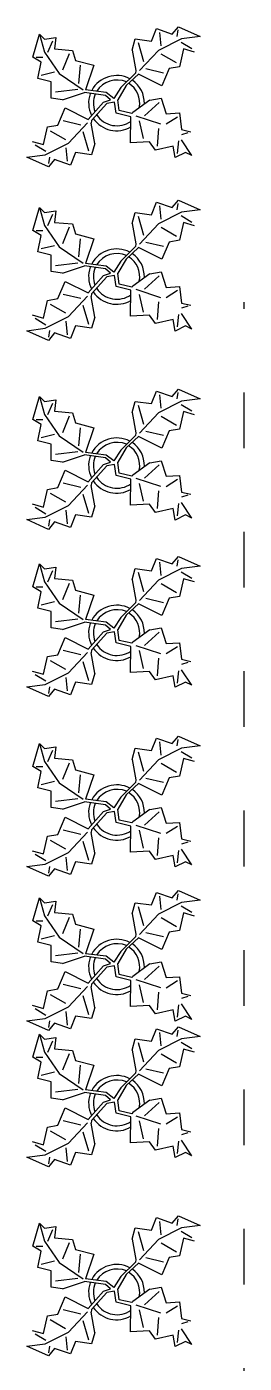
# Model space of a CAD drawing. Header units: inches. Extents: x 8624 to 20537, y 780 to 7738.
# Drawn here: x 8732.6 to 8779.5, y 7450.1 to 7737.8 of the extents above; entities that cross this region are included whole.
import ezdxf

# ---------------------------------------------------------------- set-up
doc = ezdxf.new("R2010")
doc.units = ezdxf.units.IN
doc.header["$MEASUREMENT"] = 0
doc.linetypes.add('ACAD_ISO03W100', pattern=[30, 12, -18])

msp = doc.modelspace()

# ---------------------------------------------------------------- linework, layer by layer
at = {"color": 114, "linetype": 'Continuous'}
for p, q in [((8733.99, 7731.25), (8735.41, 7736.2)), ((8735.41, 7736.2), (8736.47, 7732.31)), ((8735.41, 7736.2), (8736.47, 7735.14)), ((8736.47, 7735.14), (8738.94, 7735.49)), ((8738.94, 7735.49), (8738.59, 7733.02)), ((8759.53, 7734.67), (8760.62, 7737.37)), ((8760.62, 7737.37), (8764.02, 7736.18)), ((8761.22, 7736.57), (8761.53, 7733.67)), ((8764.02, 7736.18), (8765.32, 7737.78)), ((8765.22, 7737.08), (8765.02, 7735.68)), ((8765.32, 7737.78), (8770.02, 7735.69)), ((8770.02, 7735.69), (8766.03, 7735.18)), ((8737.17, 7732.31), (8738.23, 7734.78)), ((8738.59, 7733.02), (8742.48, 7732.66)), ((8742.48, 7732.66), (8743.18, 7730.54)), ((8755.33, 7732.76), (8756.03, 7735.16)), ((8755.33, 7732.76), (8756.14, 7728.36)), ((8756.03, 7735.16), (8759.53, 7734.67)), ((8756.63, 7734.36), (8757.84, 7730.27)), ((8761.03, 7732.67), (8756.92, 7728.33)), ((8766.03, 7735.18), (8761.03, 7732.67)), ((8766.43, 7732.99), (8765.54, 7729.18)), ((8765.93, 7734.48), (8768.23, 7733.09)), ((8768.83, 7732.29), (8766.43, 7732.99)), ((8735.76, 7730.19), (8733.99, 7731.25)), ((8734.7, 7731.25), (8736.11, 7731.25)), ((8735.05, 7726.65), (8735.76, 7730.19)), ((8736.47, 7732.31), (8739.65, 7727.71)), ((8741.77, 7731.96), (8740.36, 7728.42)), ((8743.18, 7730.54), (8747.07, 7729.48)), ((8764.94, 7729.98), (8761.63, 7731.87)), ((8735.76, 7727.36), (8738.59, 7728.07)), ((8739.65, 7727.71), (8744.8, 7724.19)), ((8743.89, 7725.59), (8744.24, 7729.48)), ((8747.07, 7729.48), (8745.31, 7724.18)), ((8756.07, 7727.79), (8752.95, 7724.68)), ((8754.04, 7725.13), (8756.74, 7727.56)), ((8756.14, 7728.36), (8756.07, 7727.79)), ((8761.75, 7725.07), (8756.74, 7727.56)), ((8758.34, 7728.77), (8762.14, 7727.88)), ((8763.34, 7728.78), (8761.75, 7725.07)), ((8765.54, 7729.18), (8763.34, 7728.78)), ((8737.88, 7725.95), (8735.05, 7726.65)), ((8737.88, 7722.41), (8737.88, 7725.95)), ((8743.66, 7724.26), (8738.82, 7723.69)), ((8749.77, 7723.61), (8745.31, 7724.18)), ((8752.95, 7724.68), (8751.43, 7722.33)), ((8754.04, 7725.13), (8752.24, 7722.07)), ((8740.36, 7722.06), (8737.88, 7722.41)), ((8740.36, 7722.06), (8745.12, 7723.63)), ((8749.6, 7722.98), (8745.12, 7723.63)), ((8745.91, 7717.83), (8749.19, 7721.55)), ((8749.9, 7721.29), (8746.58, 7717.6)), ((8749.19, 7721.55), (8750.72, 7722.07)), ((8750.72, 7722.07), (8749.6, 7722.98)), ((8751.43, 7722.33), (8749.77, 7723.61)), ((8751.53, 7721.55), (8749.9, 7721.29)), ((8751.94, 7719.2), (8751.53, 7721.55)), ((8752.55, 7719.72), (8752.24, 7722.07)), ((8759.14, 7721.96), (8755.54, 7719.3)), ((8761.15, 7721.5), (8758, 7718.61)), ((8759.14, 7721.96), (8761.6, 7722.39)), ((8761.6, 7722.39), (8762.69, 7719.02)), ((8739.32, 7716.62), (8740.91, 7720.32)), ((8740.91, 7720.32), (8745.91, 7717.83)), ((8755.09, 7718.41), (8751.94, 7719.2)), ((8752.55, 7719.72), (8752.55, 7719.72)), ((8755.32, 7719.08), (8752.55, 7719.72)), ((8755.04, 7712.82), (8755.09, 7718.41)), ((8755.54, 7719.3), (8755.32, 7719.08)), ((8761.56, 7716.8), (8756.21, 7718.53)), ((8765.15, 7718.34), (8762.68, 7716.79)), ((8762.69, 7719.02), (8765.6, 7719.23)), ((8765.6, 7719.23), (8766.02, 7715.65)), ((8736.23, 7712.41), (8737.12, 7716.21)), ((8737.12, 7716.21), (8739.32, 7716.62)), ((8737.72, 7715.41), (8741.02, 7713.52)), ((8744.32, 7716.63), (8740.51, 7717.52)), ((8741.62, 7712.72), (8745.73, 7717.11)), ((8746.58, 7717.6), (8746.51, 7717.03)), ((8747.32, 7712.63), (8746.51, 7717.03)), ((8756.87, 7717.5), (8757.73, 7713.7)), ((8760.85, 7712.11), (8761.11, 7715.91)), ((8766.02, 7715.65), (8768.03, 7715.18)), ((8733.82, 7713.1), (8736.23, 7712.41)), ((8736.63, 7710.21), (8741.62, 7712.72)), ((8746.03, 7711.03), (8744.82, 7715.13)), ((8747.32, 7712.63), (8746.63, 7710.23)), ((8759.07, 7713.01), (8755.04, 7712.82)), ((8760.4, 7711.22), (8759.07, 7713.01)), ((8765.33, 7713.19), (8765.09, 7710.51)), ((8767.36, 7714.96), (8766.01, 7714.53)), ((8768.22, 7710.04), (8766.01, 7713.41)), ((8732.63, 7709.7), (8736.63, 7710.21)), ((8737.34, 7707.61), (8732.63, 7709.7)), ((8736.73, 7710.91), (8734.43, 7712.31)), ((8737.43, 7708.31), (8737.63, 7709.71)), ((8741.43, 7708.82), (8741.13, 7711.72)), ((8743.13, 7710.72), (8742.04, 7708.02)), ((8746.63, 7710.23), (8743.13, 7710.72)), ((8764.21, 7712.08), (8760.4, 7711.22)), ((8764.64, 7709.62), (8764.21, 7712.08)), ((8766.88, 7710.72), (8764.64, 7709.62)), ((8768.22, 7710.04), (8766.88, 7710.72)), ((8738.63, 7709.21), (8737.34, 7707.61)), ((8742.04, 7708.02), (8738.63, 7709.21)), ((8733.99, 7693.91), (8735.41, 7698.86)), ((8735.41, 7698.86), (8736.47, 7694.97)), ((8735.41, 7698.86), (8736.47, 7697.8)), ((8736.47, 7697.8), (8738.94, 7698.15)), ((8738.94, 7698.15), (8738.59, 7695.68)), ((8759.53, 7697.33), (8760.62, 7700.04)), ((8760.62, 7700.04), (8764.02, 7698.84)), ((8761.22, 7699.24), (8761.53, 7696.34)), ((8764.02, 7698.84), (8765.32, 7700.45)), ((8765.22, 7699.75), (8765.02, 7698.35)), ((8765.32, 7700.45), (8770.02, 7698.36)), ((8770.02, 7698.36), (8766.03, 7697.85)), ((8737.17, 7694.97), (8738.23, 7697.45)), ((8738.59, 7695.68), (8742.48, 7695.33)), ((8742.48, 7695.33), (8743.18, 7693.2)), ((8755.33, 7695.42), (8756.03, 7697.82)), ((8755.33, 7695.42), (8756.14, 7691.02)), ((8756.03, 7697.82), (8759.53, 7697.33)), ((8756.63, 7697.03), (8757.84, 7692.93)), ((8761.03, 7695.34), (8756.92, 7690.99)), ((8766.03, 7697.85), (8761.03, 7695.34)), ((8766.43, 7695.65), (8765.54, 7691.85)), ((8765.93, 7697.15), (8768.23, 7695.75)), ((8768.83, 7694.95), (8766.43, 7695.65)), ((8735.76, 7692.85), (8733.99, 7693.91)), ((8734.7, 7693.91), (8736.11, 7693.91)), ((8735.05, 7689.32), (8735.76, 7692.85)), ((8736.47, 7694.97), (8739.65, 7690.38)), ((8741.77, 7694.62), (8740.36, 7691.08)), ((8743.18, 7693.2), (8747.07, 7692.14)), ((8764.94, 7692.64), (8761.63, 7694.54)), ((8735.76, 7690.02), (8738.59, 7690.73)), ((8739.65, 7690.38), (8744.8, 7686.86)), ((8743.89, 7688.26), (8744.24, 7692.14)), ((8747.07, 7692.14), (8745.31, 7686.84)), ((8756.07, 7690.46), (8752.95, 7687.34)), ((8754.04, 7687.79), (8756.74, 7690.23)), ((8756.14, 7691.02), (8756.07, 7690.46)), ((8761.75, 7687.74), (8756.74, 7690.23)), ((8758.34, 7691.43), (8762.14, 7690.54)), ((8763.34, 7691.44), (8761.75, 7687.74)), ((8765.54, 7691.85), (8763.34, 7691.44)), ((8737.88, 7688.61), (8735.05, 7689.32)), ((8737.88, 7685.07), (8737.88, 7688.61)), ((8743.66, 7686.92), (8738.82, 7686.35)), ((8749.77, 7686.27), (8745.31, 7686.84)), ((8752.95, 7687.34), (8751.43, 7684.99)), ((8754.04, 7687.79), (8752.24, 7684.73)), ((8740.36, 7684.72), (8737.88, 7685.07)), ((8740.36, 7684.72), (8745.12, 7686.3)), ((8749.6, 7685.64), (8745.12, 7686.3)), ((8745.91, 7680.49), (8749.19, 7684.21)), ((8749.9, 7683.95), (8746.58, 7680.26)), ((8749.19, 7684.21), (8750.72, 7684.73)), ((8750.72, 7684.73), (8749.6, 7685.64)), ((8751.43, 7684.99), (8749.77, 7686.27)), ((8751.53, 7684.21), (8749.9, 7683.95)), ((8751.94, 7681.86), (8751.53, 7684.21)), ((8752.55, 7682.38), (8752.24, 7684.73)), ((8759.14, 7684.62), (8755.54, 7681.97)), ((8761.15, 7684.16), (8758, 7681.28)), ((8759.14, 7684.62), (8761.6, 7685.05)), ((8761.6, 7685.05), (8762.69, 7681.69)), ((8739.32, 7679.28), (8740.91, 7682.98)), ((8740.91, 7682.98), (8745.91, 7680.49)), ((8755.09, 7681.07), (8751.94, 7681.86)), ((8752.55, 7682.38), (8752.55, 7682.38)), ((8755.32, 7681.74), (8752.55, 7682.38)), ((8755.04, 7675.48), (8755.09, 7681.07)), ((8755.54, 7681.97), (8755.32, 7681.74)), ((8761.56, 7679.46), (8756.21, 7681.19)), ((8765.15, 7681), (8762.68, 7679.45)), ((8762.69, 7681.69), (8765.6, 7681.89)), ((8765.6, 7681.89), (8766.02, 7678.31)), ((8736.23, 7675.07), (8737.12, 7678.87)), ((8737.12, 7678.87), (8739.32, 7679.28)), ((8737.72, 7678.08), (8741.02, 7676.18)), ((8744.32, 7679.29), (8740.51, 7680.18)), ((8741.62, 7675.38), (8745.73, 7679.78)), ((8746.58, 7680.26), (8746.51, 7679.7)), ((8747.32, 7675.3), (8746.51, 7679.7)), ((8756.87, 7680.17), (8757.73, 7676.36)), ((8760.85, 7674.77), (8761.11, 7678.57)), ((8766.02, 7678.31), (8768.03, 7677.85)), ((8733.82, 7675.77), (8736.23, 7675.07)), ((8736.63, 7672.87), (8741.62, 7675.38)), ((8746.03, 7673.69), (8744.82, 7677.79)), ((8747.32, 7675.3), (8746.63, 7672.9)), ((8759.07, 7675.68), (8755.04, 7675.48)), ((8760.4, 7673.88), (8759.07, 7675.68)), ((8765.33, 7675.85), (8765.09, 7673.17)), ((8767.36, 7677.63), (8766.01, 7677.19)), ((8768.22, 7672.7), (8766.01, 7676.07)), ((8732.63, 7672.36), (8736.63, 7672.87)), ((8737.34, 7670.27), (8732.63, 7672.36)), ((8736.73, 7673.57), (8734.43, 7674.97)), ((8737.43, 7670.97), (8737.63, 7672.38)), ((8741.43, 7671.48), (8741.13, 7674.38)), ((8743.13, 7673.39), (8742.04, 7670.69)), ((8746.63, 7672.9), (8743.13, 7673.39)), ((8764.21, 7674.74), (8760.4, 7673.88)), ((8764.64, 7672.28), (8764.21, 7674.74)), ((8766.88, 7673.38), (8764.64, 7672.28)), ((8768.22, 7672.7), (8766.88, 7673.38)), ((8738.63, 7671.88), (8737.34, 7670.27)), ((8742.04, 7670.69), (8738.63, 7671.88)), ((8733.99, 7653.24), (8735.41, 7658.19)), ((8735.41, 7658.19), (8736.47, 7654.3)), ((8735.41, 7658.19), (8736.47, 7657.13)), ((8759.53, 7656.66), (8760.62, 7659.36)), ((8760.62, 7659.36), (8764.02, 7658.17)), ((8761.22, 7658.57), (8761.53, 7655.67)), ((8764.02, 7658.17), (8765.32, 7659.77)), ((8765.22, 7659.07), (8765.02, 7657.67)), ((8765.32, 7659.77), (8770.02, 7657.69)), ((8736.47, 7657.13), (8738.94, 7657.48)), ((8737.17, 7654.3), (8738.23, 7656.78)), ((8738.94, 7657.48), (8738.59, 7655.01)), ((8738.59, 7655.01), (8742.48, 7654.66)), ((8755.33, 7654.75), (8756.03, 7657.15)), ((8756.03, 7657.15), (8759.53, 7656.66)), ((8756.63, 7656.36), (8757.84, 7652.26)), ((8766.03, 7657.18), (8761.03, 7654.67)), ((8766.43, 7654.98), (8765.54, 7651.18)), ((8765.93, 7656.48), (8768.23, 7655.08)), ((8770.02, 7657.69), (8766.03, 7657.18)), ((8768.83, 7654.28), (8766.43, 7654.98)), ((8735.76, 7652.18), (8733.99, 7653.24)), ((8734.7, 7653.24), (8736.11, 7653.24)), ((8735.05, 7648.64), (8735.76, 7652.18)), ((8736.47, 7654.3), (8739.65, 7649.71)), ((8741.77, 7653.95), (8740.36, 7650.41)), ((8742.48, 7654.66), (8743.18, 7652.53)), ((8743.18, 7652.53), (8747.07, 7651.47)), ((8755.33, 7654.75), (8756.14, 7650.35)), ((8761.03, 7654.67), (8756.92, 7650.32)), ((8764.94, 7651.97), (8761.63, 7653.87)), ((8735.76, 7649.35), (8738.59, 7650.06)), ((8739.65, 7649.71), (8744.8, 7646.18)), ((8743.89, 7647.58), (8744.24, 7651.47)), ((8747.07, 7651.47), (8745.31, 7646.17)), ((8756.07, 7649.79), (8752.95, 7646.67)), ((8754.04, 7647.12), (8756.74, 7649.56)), ((8756.14, 7650.35), (8756.07, 7649.79)), ((8761.75, 7647.07), (8756.74, 7649.56)), ((8758.34, 7650.76), (8762.14, 7649.87)), ((8763.34, 7650.77), (8761.75, 7647.07)), ((8765.54, 7651.18), (8763.34, 7650.77)), ((8737.88, 7647.94), (8735.05, 7648.64)), ((8737.88, 7644.4), (8737.88, 7647.94)), ((8752.95, 7646.67), (8751.43, 7644.32)), ((8754.04, 7647.12), (8752.24, 7644.06)), ((8740.36, 7644.05), (8737.88, 7644.4)), ((8743.66, 7646.25), (8738.82, 7645.68)), ((8740.36, 7644.05), (8745.12, 7645.62)), ((8749.6, 7644.97), (8745.12, 7645.62)), ((8749.77, 7645.6), (8745.31, 7646.17)), ((8745.91, 7639.82), (8749.19, 7643.54)), ((8749.19, 7643.54), (8750.72, 7644.06)), ((8750.72, 7644.06), (8749.6, 7644.97)), ((8751.43, 7644.32), (8749.77, 7645.6)), ((8751.53, 7643.54), (8749.9, 7643.28)), ((8751.94, 7641.19), (8751.53, 7643.54)), ((8752.55, 7641.71), (8752.24, 7644.06)), ((8759.14, 7643.95), (8755.54, 7641.29)), ((8761.15, 7643.49), (8758, 7640.6)), ((8759.14, 7643.95), (8761.6, 7644.38)), ((8761.6, 7644.38), (8762.69, 7641.02)), ((8739.32, 7638.61), (8740.91, 7642.31)), ((8740.91, 7642.31), (8745.91, 7639.82)), ((8749.9, 7643.28), (8746.58, 7639.59)), ((8755.09, 7640.4), (8751.94, 7641.19)), ((8752.55, 7641.71), (8752.55, 7641.71)), ((8755.32, 7641.07), (8752.55, 7641.71)), ((8755.54, 7641.29), (8755.32, 7641.07)), ((8762.69, 7641.02), (8765.6, 7641.22)), ((8765.6, 7641.22), (8766.02, 7637.64)), ((8736.23, 7634.4), (8737.12, 7638.2)), ((8737.12, 7638.2), (8739.32, 7638.61)), ((8744.32, 7638.62), (8740.51, 7639.51)), ((8741.62, 7634.71), (8745.73, 7639.1)), ((8746.58, 7639.59), (8746.51, 7639.02)), ((8747.32, 7634.63), (8746.51, 7639.02)), ((8755.04, 7634.81), (8755.09, 7640.4)), ((8761.56, 7638.79), (8756.21, 7640.52)), ((8756.87, 7639.5), (8757.73, 7635.69)), ((8760.85, 7634.1), (8761.11, 7637.9)), ((8765.15, 7640.33), (8762.68, 7638.78)), ((8733.82, 7635.1), (8736.23, 7634.4)), ((8737.72, 7637.4), (8741.02, 7635.51)), ((8746.03, 7633.02), (8744.82, 7637.12)), ((8759.07, 7635.01), (8755.04, 7634.81)), ((8760.4, 7633.21), (8759.07, 7635.01)), ((8765.33, 7635.18), (8765.09, 7632.5)), ((8767.36, 7636.96), (8766.01, 7636.52)), ((8768.22, 7632.03), (8766.01, 7635.4)), ((8766.02, 7637.64), (8768.03, 7637.17)), ((8732.63, 7631.69), (8736.63, 7632.2)), ((8736.73, 7632.9), (8734.43, 7634.3)), ((8736.63, 7632.2), (8741.62, 7634.71)), ((8741.43, 7630.81), (8741.13, 7633.71)), ((8743.13, 7632.72), (8742.04, 7630.01)), ((8746.63, 7632.22), (8743.13, 7632.72)), ((8747.32, 7634.63), (8746.63, 7632.22)), ((8764.21, 7634.07), (8760.4, 7633.21)), ((8764.64, 7631.61), (8764.21, 7634.07)), ((8766.88, 7632.71), (8764.64, 7631.61)), ((8768.22, 7632.03), (8766.88, 7632.71)), ((8737.34, 7629.6), (8732.63, 7631.69)), ((8738.63, 7631.21), (8737.34, 7629.6)), ((8737.43, 7630.3), (8737.63, 7631.7)), ((8742.04, 7630.01), (8738.63, 7631.21)), ((8759.53, 7620.66), (8760.62, 7623.36)), ((8760.62, 7623.36), (8764.02, 7622.17)), ((8764.02, 7622.17), (8765.32, 7623.77)), ((8765.32, 7623.77), (8770.02, 7621.68)), ((8733.99, 7617.24), (8735.41, 7622.19)), ((8735.41, 7622.19), (8736.47, 7618.3)), ((8735.41, 7622.19), (8736.47, 7621.13)), ((8736.47, 7621.13), (8738.94, 7621.48)), ((8737.17, 7618.3), (8738.23, 7620.77)), ((8738.94, 7621.48), (8738.59, 7619.01)), ((8755.33, 7618.75), (8756.03, 7621.15)), ((8756.03, 7621.15), (8759.53, 7620.66)), ((8766.03, 7621.17), (8761.03, 7618.66)), ((8761.22, 7622.56), (8761.53, 7619.66)), ((8765.22, 7623.07), (8765.02, 7621.67)), ((8765.93, 7620.47), (8768.23, 7619.08)), ((8770.02, 7621.68), (8766.03, 7621.17)), ((8736.47, 7618.3), (8739.65, 7613.7)), ((8738.59, 7619.01), (8742.48, 7618.65)), ((8741.77, 7617.94), (8740.36, 7614.41)), ((8742.48, 7618.65), (8743.18, 7616.53)), ((8755.33, 7618.75), (8756.14, 7614.35)), ((8756.63, 7620.35), (8757.84, 7616.25)), ((8761.03, 7618.66), (8756.92, 7614.32)), ((8764.94, 7615.97), (8761.63, 7617.86)), ((8766.43, 7618.97), (8765.54, 7615.17)), ((8768.83, 7618.28), (8766.43, 7618.97)), ((8735.76, 7616.18), (8733.99, 7617.24)), ((8734.7, 7617.24), (8736.11, 7617.24)), ((8735.05, 7612.64), (8735.76, 7616.18)), ((8743.18, 7616.53), (8747.07, 7615.47)), ((8743.89, 7611.58), (8744.24, 7615.47)), ((8747.07, 7615.47), (8745.31, 7610.17)), ((8758.34, 7614.76), (8762.14, 7613.86)), ((8763.34, 7614.77), (8761.75, 7611.06)), ((8765.54, 7615.17), (8763.34, 7614.77)), ((8737.88, 7611.93), (8735.05, 7612.64)), ((8735.76, 7613.35), (8738.59, 7614.06)), ((8737.88, 7608.4), (8737.88, 7611.93)), ((8739.65, 7613.7), (8744.8, 7610.18)), ((8756.07, 7613.78), (8752.95, 7610.66)), ((8754.04, 7611.12), (8756.74, 7613.55)), ((8756.14, 7614.35), (8756.07, 7613.78)), ((8761.75, 7611.06), (8756.74, 7613.55)), ((8743.66, 7610.25), (8738.82, 7609.67)), ((8740.36, 7608.04), (8745.12, 7609.62)), ((8749.6, 7608.97), (8745.12, 7609.62)), ((8749.77, 7609.6), (8745.31, 7610.17)), ((8750.72, 7608.06), (8749.6, 7608.97)), ((8751.43, 7608.32), (8749.77, 7609.6)), ((8752.95, 7610.66), (8751.43, 7608.32)), ((8754.04, 7611.12), (8752.24, 7608.06)), ((8740.36, 7608.04), (8737.88, 7608.4)), ((8739.32, 7602.6), (8740.91, 7606.31)), ((8740.91, 7606.31), (8745.91, 7603.82)), ((8745.91, 7603.82), (8749.19, 7607.53)), ((8749.9, 7607.27), (8746.58, 7603.59)), ((8749.19, 7607.53), (8750.72, 7608.06)), ((8751.53, 7607.53), (8749.9, 7607.27)), ((8751.94, 7605.19), (8751.53, 7607.53)), ((8752.55, 7605.71), (8752.24, 7608.06)), ((8759.14, 7607.95), (8755.54, 7605.29)), ((8761.15, 7607.48), (8758, 7604.6)), ((8759.14, 7607.95), (8761.6, 7608.38)), ((8761.6, 7608.38), (8762.69, 7605.01)), ((8744.32, 7602.62), (8740.51, 7603.51)), ((8746.58, 7603.59), (8746.51, 7603.02)), ((8755.09, 7604.4), (8751.94, 7605.19)), ((8752.55, 7605.71), (8752.55, 7605.71)), ((8755.32, 7605.07), (8752.55, 7605.71)), ((8755.04, 7598.81), (8755.09, 7604.4)), ((8755.54, 7605.29), (8755.32, 7605.07)), ((8761.56, 7602.79), (8756.21, 7604.51)), ((8756.87, 7603.49), (8757.73, 7599.68)), ((8765.15, 7604.32), (8762.68, 7602.78)), ((8762.69, 7605.01), (8765.6, 7605.21)), ((8765.6, 7605.21), (8766.02, 7601.63)), ((8736.23, 7598.4), (8737.12, 7602.2)), ((8737.12, 7602.2), (8739.32, 7602.6)), ((8737.72, 7601.4), (8741.02, 7599.51)), ((8741.62, 7598.71), (8745.73, 7603.1)), ((8746.03, 7597.02), (8744.82, 7601.12)), ((8747.32, 7598.62), (8746.51, 7603.02)), ((8760.85, 7598.09), (8761.11, 7601.89)), ((8767.36, 7600.95), (8766.01, 7600.52)), ((8766.02, 7601.63), (8768.03, 7601.17)), ((8733.82, 7599.09), (8736.23, 7598.4)), ((8736.73, 7596.9), (8734.43, 7598.29)), ((8736.63, 7596.2), (8741.62, 7598.71)), ((8741.43, 7594.81), (8741.13, 7597.71)), ((8747.32, 7598.62), (8746.63, 7596.22)), ((8759.07, 7599), (8755.04, 7598.81)), ((8760.4, 7597.2), (8759.07, 7599)), ((8764.21, 7598.07), (8760.4, 7597.2)), ((8764.64, 7595.61), (8764.21, 7598.07)), ((8765.33, 7599.18), (8765.09, 7596.5)), ((8768.22, 7596.03), (8766.01, 7599.4)), ((8732.63, 7595.69), (8736.63, 7596.2)), ((8737.34, 7593.6), (8732.63, 7595.69)), ((8738.63, 7595.2), (8737.34, 7593.6)), ((8737.43, 7594.3), (8737.63, 7595.7)), ((8742.04, 7594.01), (8738.63, 7595.2)), ((8743.13, 7596.71), (8742.04, 7594.01)), ((8746.63, 7596.22), (8743.13, 7596.71)), ((8766.88, 7596.71), (8764.64, 7595.61)), ((8768.22, 7596.03), (8766.88, 7596.71)), ((8733.99, 7578.57), (8735.41, 7583.52)), ((8735.41, 7583.52), (8736.47, 7579.63)), ((8735.41, 7583.52), (8736.47, 7582.46)), ((8759.53, 7581.99), (8760.62, 7584.69)), ((8760.62, 7584.69), (8764.02, 7583.5)), ((8761.22, 7583.89), (8761.53, 7580.99)), ((8764.02, 7583.5), (8765.32, 7585.1)), ((8765.22, 7584.4), (8765.02, 7583)), ((8765.32, 7585.1), (8770.02, 7583.01)), ((8736.47, 7582.46), (8738.94, 7582.81)), ((8737.17, 7579.63), (8738.23, 7582.1)), ((8738.94, 7582.81), (8738.59, 7580.33)), ((8738.59, 7580.33), (8742.48, 7579.98)), ((8755.33, 7580.08), (8756.03, 7582.48)), ((8756.03, 7582.48), (8759.53, 7581.99)), ((8756.63, 7581.68), (8757.84, 7577.58)), ((8766.03, 7582.5), (8761.03, 7579.99)), ((8766.43, 7580.3), (8765.54, 7576.5)), ((8765.93, 7581.8), (8768.23, 7580.41)), ((8770.02, 7583.01), (8766.03, 7582.5)), ((8768.83, 7579.61), (8766.43, 7580.3)), ((8735.76, 7577.51), (8733.99, 7578.57)), ((8734.7, 7578.57), (8736.11, 7578.57)), ((8735.05, 7573.97), (8735.76, 7577.51)), ((8736.47, 7579.63), (8739.65, 7575.03)), ((8741.77, 7579.27), (8740.36, 7575.74)), ((8742.48, 7579.98), (8743.18, 7577.86)), ((8743.18, 7577.86), (8747.07, 7576.8)), ((8755.33, 7580.08), (8756.14, 7575.68)), ((8761.03, 7579.99), (8756.92, 7575.65)), ((8764.94, 7577.3), (8761.63, 7579.19)), ((8735.76, 7574.68), (8738.59, 7575.38)), ((8739.65, 7575.03), (8744.8, 7571.51)), ((8743.89, 7572.91), (8744.24, 7576.8)), ((8747.07, 7576.8), (8745.31, 7571.5)), ((8756.07, 7575.11), (8752.95, 7571.99)), ((8754.04, 7572.45), (8756.74, 7574.88)), ((8756.14, 7575.68), (8756.07, 7575.11)), ((8761.75, 7572.39), (8756.74, 7574.88)), ((8758.34, 7576.08), (8762.14, 7575.19)), ((8763.34, 7576.1), (8761.75, 7572.39)), ((8765.54, 7576.5), (8763.34, 7576.1)), ((8737.88, 7573.26), (8735.05, 7573.97)), ((8737.88, 7569.73), (8737.88, 7573.26)), ((8743.66, 7571.58), (8738.82, 7571)), ((8752.95, 7571.99), (8751.43, 7569.65)), ((8754.04, 7572.45), (8752.24, 7569.39)), ((8740.36, 7569.37), (8737.88, 7569.73)), ((8740.36, 7569.37), (8745.12, 7570.95)), ((8749.6, 7570.3), (8745.12, 7570.95)), ((8749.77, 7570.92), (8745.31, 7571.5)), ((8745.91, 7565.15), (8749.19, 7568.86)), ((8749.19, 7568.86), (8750.72, 7569.39)), ((8750.72, 7569.39), (8749.6, 7570.3)), ((8751.43, 7569.65), (8749.77, 7570.92)), ((8751.53, 7568.86), (8749.9, 7568.6)), ((8751.94, 7566.52), (8751.53, 7568.86)), ((8752.55, 7567.04), (8752.24, 7569.39)), ((8759.14, 7569.28), (8755.54, 7566.62)), ((8761.15, 7568.81), (8758, 7565.93)), ((8759.14, 7569.28), (8761.6, 7569.7)), ((8761.6, 7569.7), (8762.69, 7566.34)), ((8739.32, 7563.93), (8740.91, 7567.64)), ((8740.91, 7567.64), (8745.91, 7565.15)), ((8749.9, 7568.6), (8746.58, 7564.92)), ((8755.09, 7565.73), (8751.94, 7566.52)), ((8752.55, 7567.04), (8752.55, 7567.04)), ((8755.32, 7566.4), (8752.55, 7567.04)), ((8755.54, 7566.62), (8755.32, 7566.4)), ((8761.56, 7564.11), (8756.21, 7565.84)), ((8762.69, 7566.34), (8765.6, 7566.54)), ((8765.6, 7566.54), (8766.02, 7562.96)), ((8736.23, 7559.73), (8737.12, 7563.53)), ((8737.12, 7563.53), (8739.32, 7563.93)), ((8744.32, 7563.94), (8740.51, 7564.84)), ((8741.62, 7560.04), (8745.73, 7564.43)), ((8746.58, 7564.92), (8746.51, 7564.35)), ((8747.32, 7559.95), (8746.51, 7564.35)), ((8755.04, 7560.14), (8755.09, 7565.73)), ((8756.87, 7564.82), (8757.73, 7561.01)), ((8760.85, 7559.42), (8761.11, 7563.22)), ((8765.15, 7565.65), (8762.68, 7564.11)), ((8766.02, 7562.96), (8768.03, 7562.5)), ((8733.82, 7560.42), (8736.23, 7559.73)), ((8736.63, 7557.53), (8741.62, 7560.04)), ((8737.72, 7562.73), (8741.02, 7560.84)), ((8746.03, 7558.35), (8744.82, 7562.45)), ((8759.07, 7560.33), (8755.04, 7560.14)), ((8760.4, 7558.53), (8759.07, 7560.33)), ((8765.33, 7560.51), (8765.09, 7557.83)), ((8767.36, 7562.28), (8766.01, 7561.84)), ((8768.22, 7557.36), (8766.01, 7560.73)), ((8732.63, 7557.02), (8736.63, 7557.53)), ((8736.73, 7558.23), (8734.43, 7559.62)), ((8741.43, 7556.14), (8741.13, 7559.04)), ((8743.13, 7558.04), (8742.04, 7555.34)), ((8746.63, 7557.55), (8743.13, 7558.04)), ((8747.32, 7559.95), (8746.63, 7557.55)), ((8764.21, 7559.4), (8760.4, 7558.53)), ((8764.64, 7556.94), (8764.21, 7559.4)), ((8766.88, 7558.04), (8764.64, 7556.94)), ((8768.22, 7557.36), (8766.88, 7558.04)), ((8737.34, 7554.93), (8732.63, 7557.02)), ((8738.63, 7556.53), (8737.34, 7554.93)), ((8737.43, 7555.63), (8737.63, 7557.03)), ((8742.04, 7555.34), (8738.63, 7556.53)), ((8759.53, 7548.76), (8760.62, 7551.46)), ((8760.62, 7551.46), (8764.02, 7550.27)), ((8764.02, 7550.27), (8765.32, 7551.87)), ((8765.32, 7551.87), (8770.02, 7549.78)), ((8733.99, 7545.34), (8735.41, 7550.29)), ((8735.41, 7550.29), (8736.47, 7546.4)), ((8735.41, 7550.29), (8736.47, 7549.23)), ((8736.47, 7549.23), (8738.94, 7549.58)), ((8737.17, 7546.4), (8738.23, 7548.87)), ((8738.94, 7549.58), (8738.59, 7547.11)), ((8755.33, 7546.85), (8756.03, 7549.25)), ((8756.03, 7549.25), (8759.53, 7548.76)), ((8766.03, 7549.27), (8761.03, 7546.76)), ((8761.22, 7550.66), (8761.53, 7547.76)), ((8765.22, 7551.17), (8765.02, 7549.77)), ((8765.93, 7548.57), (8768.23, 7547.18)), ((8770.02, 7549.78), (8766.03, 7549.27)), ((8736.47, 7546.4), (8739.65, 7541.8)), ((8738.59, 7547.11), (8742.48, 7546.75)), ((8741.77, 7546.05), (8740.36, 7542.51)), ((8742.48, 7546.75), (8743.18, 7544.63)), ((8755.33, 7546.85), (8756.14, 7542.45)), ((8756.63, 7548.45), (8757.84, 7544.36)), ((8761.03, 7546.76), (8756.92, 7542.42)), ((8764.94, 7544.07), (8761.63, 7545.96)), ((8766.43, 7547.08), (8765.54, 7543.27)), ((8768.83, 7546.38), (8766.43, 7547.08)), ((8735.76, 7544.28), (8733.99, 7545.34)), ((8734.7, 7545.34), (8736.11, 7545.34)), ((8735.05, 7540.74), (8735.76, 7544.28)), ((8743.18, 7544.63), (8747.07, 7543.57)), ((8743.89, 7539.68), (8744.24, 7543.57)), ((8747.07, 7543.57), (8745.31, 7538.27)), ((8758.34, 7542.86), (8762.14, 7541.97)), ((8763.34, 7542.87), (8761.75, 7539.17)), ((8765.54, 7543.27), (8763.34, 7542.87)), ((8737.88, 7540.04), (8735.05, 7540.74)), ((8735.76, 7541.45), (8738.59, 7542.16)), ((8737.88, 7536.5), (8737.88, 7540.04)), ((8739.65, 7541.8), (8744.8, 7538.28)), ((8756.07, 7541.88), (8752.95, 7538.77)), ((8754.04, 7539.22), (8756.74, 7541.65)), ((8756.14, 7542.45), (8756.07, 7541.88)), ((8761.75, 7539.17), (8756.74, 7541.65)), ((8743.66, 7538.35), (8738.82, 7537.78)), ((8740.36, 7536.15), (8745.12, 7537.72)), ((8749.6, 7537.07), (8745.12, 7537.72)), ((8749.77, 7537.7), (8745.31, 7538.27)), ((8750.72, 7536.16), (8749.6, 7537.07)), ((8751.43, 7536.42), (8749.77, 7537.7)), ((8752.95, 7538.77), (8751.43, 7536.42)), ((8754.04, 7539.22), (8752.24, 7536.16)), ((8740.36, 7536.15), (8737.88, 7536.5)), ((8739.32, 7530.71), (8740.91, 7534.41)), ((8740.91, 7534.41), (8745.91, 7531.92)), ((8745.91, 7531.92), (8749.19, 7535.64)), ((8749.9, 7535.38), (8746.58, 7531.69)), ((8749.19, 7535.64), (8750.72, 7536.16)), ((8751.53, 7535.64), (8749.9, 7535.38)), ((8751.94, 7533.29), (8751.53, 7535.64)), ((8752.55, 7533.81), (8752.24, 7536.16)), ((8759.14, 7536.05), (8755.54, 7533.39)), ((8761.15, 7535.59), (8758, 7532.7)), ((8759.14, 7536.05), (8761.6, 7536.48)), ((8761.6, 7536.48), (8762.69, 7533.11)), ((8744.32, 7530.72), (8740.51, 7531.61)), ((8746.58, 7531.69), (8746.51, 7531.12)), ((8755.09, 7532.5), (8751.94, 7533.29)), ((8752.55, 7533.81), (8752.55, 7533.81)), ((8755.32, 7533.17), (8752.55, 7533.81)), ((8755.04, 7526.91), (8755.09, 7532.5)), ((8755.54, 7533.39), (8755.32, 7533.17)), ((8761.56, 7530.89), (8756.21, 7532.62)), ((8756.87, 7531.59), (8757.73, 7527.79)), ((8765.15, 7532.43), (8762.68, 7530.88)), ((8762.69, 7533.11), (8765.6, 7533.32)), ((8765.6, 7533.32), (8766.02, 7529.74)), ((8736.23, 7526.5), (8737.12, 7530.3)), ((8737.12, 7530.3), (8739.32, 7530.71)), ((8737.72, 7529.5), (8741.02, 7527.61)), ((8741.62, 7526.81), (8745.73, 7531.2)), ((8746.03, 7525.12), (8744.82, 7529.22)), ((8747.32, 7526.72), (8746.51, 7531.12)), ((8760.85, 7526.2), (8761.11, 7530)), ((8767.36, 7529.05), (8766.01, 7528.62)), ((8766.02, 7529.74), (8768.03, 7529.27)), ((8733.82, 7527.19), (8736.23, 7526.5)), ((8736.73, 7525), (8734.43, 7526.4)), ((8736.63, 7524.3), (8741.62, 7526.81)), ((8741.43, 7522.91), (8741.13, 7525.81)), ((8747.32, 7526.72), (8746.63, 7524.32)), ((8759.07, 7527.1), (8755.04, 7526.91)), ((8760.4, 7525.31), (8759.07, 7527.1)), ((8764.21, 7526.17), (8760.4, 7525.31)), ((8764.64, 7523.71), (8764.21, 7526.17)), ((8765.33, 7527.28), (8765.09, 7524.6)), ((8768.22, 7524.13), (8766.01, 7527.5)), ((8732.63, 7523.79), (8736.63, 7524.3)), ((8737.34, 7521.7), (8732.63, 7523.79)), ((8738.63, 7523.3), (8737.34, 7521.7)), ((8737.43, 7522.4), (8737.63, 7523.8)), ((8742.04, 7522.11), (8738.63, 7523.3)), ((8743.13, 7524.81), (8742.04, 7522.11)), ((8746.63, 7524.32), (8743.13, 7524.81)), ((8766.88, 7524.81), (8764.64, 7523.71)), ((8768.22, 7524.13), (8766.88, 7524.81)), ((8733.99, 7516), (8735.41, 7520.95)), ((8735.41, 7520.95), (8736.47, 7517.06)), ((8735.41, 7520.95), (8736.47, 7519.89)), ((8736.47, 7519.89), (8738.94, 7520.25)), ((8738.94, 7520.25), (8738.59, 7517.77)), ((8755.33, 7517.51), (8756.03, 7519.92)), ((8756.03, 7519.92), (8759.53, 7519.42)), ((8759.53, 7519.42), (8760.62, 7522.13)), ((8760.62, 7522.13), (8764.02, 7520.93)), ((8766.03, 7519.94), (8761.03, 7517.43)), ((8761.22, 7521.33), (8761.53, 7518.43)), ((8764.02, 7520.93), (8765.32, 7522.54)), ((8765.22, 7521.84), (8765.02, 7520.44)), ((8765.32, 7522.54), (8770.02, 7520.45)), ((8770.02, 7520.45), (8766.03, 7519.94)), ((8736.47, 7517.06), (8739.65, 7512.47)), ((8737.17, 7517.06), (8738.23, 7519.54)), ((8738.59, 7517.77), (8742.48, 7517.42)), ((8742.48, 7517.42), (8743.18, 7515.3)), ((8755.33, 7517.51), (8756.14, 7513.12)), ((8756.63, 7519.12), (8757.84, 7515.02)), ((8761.03, 7517.43), (8756.92, 7513.08)), ((8766.43, 7517.74), (8765.54, 7513.94)), ((8765.93, 7519.24), (8768.23, 7517.84)), ((8768.83, 7517.04), (8766.43, 7517.74)), ((8735.76, 7514.94), (8733.99, 7516)), ((8734.7, 7516), (8736.11, 7516)), ((8735.05, 7511.41), (8735.76, 7514.94)), ((8741.77, 7516.71), (8740.36, 7513.17)), ((8743.18, 7515.3), (8747.07, 7514.24)), ((8743.89, 7510.35), (8744.24, 7514.24)), ((8747.07, 7514.24), (8745.31, 7508.93)), ((8764.94, 7514.74), (8761.63, 7516.63)), ((8737.88, 7510.7), (8735.05, 7511.41)), ((8735.76, 7512.11), (8738.59, 7512.82)), ((8739.65, 7512.47), (8744.8, 7508.95)), ((8756.07, 7512.55), (8752.95, 7509.43)), ((8754.04, 7509.88), (8756.74, 7512.32)), ((8756.14, 7513.12), (8756.07, 7512.55)), ((8761.75, 7509.83), (8756.74, 7512.32)), ((8758.34, 7513.52), (8762.14, 7512.63)), ((8763.34, 7513.53), (8761.75, 7509.83)), ((8765.54, 7513.94), (8763.34, 7513.53)), ((8737.88, 7507.16), (8737.88, 7510.7)), ((8743.66, 7509.01), (8738.82, 7508.44)), ((8740.36, 7506.81), (8745.12, 7508.39)), ((8749.6, 7507.73), (8745.12, 7508.39)), ((8749.77, 7508.36), (8745.31, 7508.93)), ((8751.43, 7507.08), (8749.77, 7508.36)), ((8752.95, 7509.43), (8751.43, 7507.08)), ((8754.04, 7509.88), (8752.24, 7506.82)), ((8740.36, 7506.81), (8737.88, 7507.16)), ((8745.91, 7502.58), (8749.19, 7506.3)), ((8749.9, 7506.04), (8746.58, 7502.35)), ((8749.19, 7506.3), (8750.72, 7506.82)), ((8750.72, 7506.82), (8749.6, 7507.73)), ((8751.53, 7506.3), (8749.9, 7506.04)), ((8751.94, 7503.95), (8751.53, 7506.3)), ((8752.55, 7504.47), (8752.24, 7506.82)), ((8759.14, 7506.71), (8755.54, 7504.06)), ((8761.15, 7506.25), (8758, 7503.37)), ((8759.14, 7506.71), (8761.6, 7507.14)), ((8761.6, 7507.14), (8762.69, 7503.78)), ((8739.32, 7501.37), (8740.91, 7505.07)), ((8740.91, 7505.07), (8745.91, 7502.58)), ((8755.09, 7503.17), (8751.94, 7503.95)), ((8752.55, 7504.47), (8752.55, 7504.47)), ((8755.32, 7503.83), (8752.55, 7504.47)), ((8755.04, 7497.58), (8755.09, 7503.17)), ((8755.54, 7504.06), (8755.32, 7503.83)), ((8761.56, 7501.55), (8756.21, 7503.28)), ((8765.15, 7503.09), (8762.68, 7501.54)), ((8762.69, 7503.78), (8765.6, 7503.98)), ((8765.6, 7503.98), (8766.02, 7500.4)), ((8736.23, 7497.16), (8737.12, 7500.96)), ((8737.12, 7500.96), (8739.32, 7501.37)), ((8737.72, 7500.17), (8741.02, 7498.27)), ((8744.32, 7501.38), (8740.51, 7502.27)), ((8741.62, 7497.48), (8745.73, 7501.87)), ((8746.03, 7495.79), (8744.82, 7499.88)), ((8746.58, 7502.35), (8746.51, 7501.79)), ((8747.32, 7497.39), (8746.51, 7501.79)), ((8756.87, 7502.26), (8757.73, 7498.45)), ((8760.85, 7496.86), (8761.11, 7500.66)), ((8767.36, 7499.72), (8766.01, 7499.28)), ((8766.02, 7500.4), (8768.03, 7499.94)), ((8733.82, 7497.86), (8736.23, 7497.16)), ((8736.73, 7495.66), (8734.43, 7497.06)), ((8736.63, 7494.96), (8741.62, 7497.48)), ((8747.32, 7497.39), (8746.63, 7494.99)), ((8759.07, 7497.77), (8755.04, 7497.58)), ((8760.4, 7495.97), (8759.07, 7497.77)), ((8764.21, 7496.83), (8760.4, 7495.97)), ((8764.64, 7494.37), (8764.21, 7496.83)), ((8765.33, 7497.94), (8765.09, 7495.26)), ((8768.22, 7494.79), (8766.01, 7498.16)), ((8732.63, 7494.45), (8736.63, 7494.96)), ((8737.34, 7492.37), (8732.63, 7494.45)), ((8738.63, 7493.97), (8737.34, 7492.37)), ((8737.43, 7493.07), (8737.63, 7494.47)), ((8742.04, 7492.78), (8738.63, 7493.97)), ((8741.43, 7493.57), (8741.13, 7496.47)), ((8743.13, 7495.48), (8742.04, 7492.78)), ((8746.63, 7494.99), (8743.13, 7495.48)), ((8766.88, 7495.47), (8764.64, 7494.37)), ((8768.22, 7494.79), (8766.88, 7495.47)), ((8733.99, 7475.33), (8735.41, 7480.28)), ((8735.41, 7480.28), (8736.47, 7476.39)), ((8735.41, 7480.28), (8736.47, 7479.22)), ((8736.47, 7479.22), (8738.94, 7479.57)), ((8738.94, 7479.57), (8738.59, 7477.1)), ((8759.53, 7478.75), (8760.62, 7481.46)), ((8760.62, 7481.46), (8764.02, 7480.26)), ((8761.22, 7480.66), (8761.53, 7477.76)), ((8764.02, 7480.26), (8765.32, 7481.87)), ((8765.22, 7481.17), (8765.02, 7479.77)), ((8765.32, 7481.87), (8770.02, 7479.78)), ((8770.02, 7479.78), (8766.03, 7479.27)), ((8737.17, 7476.39), (8738.23, 7478.87)), ((8738.59, 7477.1), (8742.48, 7476.75)), ((8742.48, 7476.75), (8743.18, 7474.63)), ((8755.33, 7476.84), (8756.03, 7479.24)), ((8755.33, 7476.84), (8756.14, 7472.45)), ((8756.03, 7479.24), (8759.53, 7478.75)), ((8756.63, 7478.45), (8757.84, 7474.35)), ((8761.03, 7476.76), (8756.92, 7472.41)), ((8766.03, 7479.27), (8761.03, 7476.76)), ((8766.43, 7477.07), (8765.54, 7473.27)), ((8765.93, 7478.57), (8768.23, 7477.17)), ((8768.83, 7476.37), (8766.43, 7477.07)), ((8735.76, 7474.27), (8733.99, 7475.33)), ((8734.7, 7475.33), (8736.11, 7475.33)), ((8735.05, 7470.74), (8735.76, 7474.27)), ((8736.47, 7476.39), (8739.65, 7471.8)), ((8741.77, 7476.04), (8740.36, 7472.5)), ((8743.18, 7474.63), (8747.07, 7473.56)), ((8764.94, 7474.06), (8761.63, 7475.96)), ((8735.76, 7471.44), (8738.59, 7472.15)), ((8739.65, 7471.8), (8744.8, 7468.28)), ((8743.89, 7469.68), (8744.24, 7473.56)), ((8747.07, 7473.56), (8745.31, 7468.26)), ((8756.07, 7471.88), (8752.95, 7468.76)), ((8754.04, 7469.21), (8756.74, 7471.65)), ((8756.14, 7472.45), (8756.07, 7471.88)), ((8761.75, 7469.16), (8756.74, 7471.65)), ((8758.34, 7472.85), (8762.14, 7471.96)), ((8763.34, 7472.86), (8761.75, 7469.16)), ((8765.54, 7473.27), (8763.34, 7472.86)), ((8737.88, 7470.03), (8735.05, 7470.74)), ((8737.88, 7466.49), (8737.88, 7470.03)), ((8743.66, 7468.34), (8738.82, 7467.77)), ((8749.77, 7467.69), (8745.31, 7468.26)), ((8752.95, 7468.76), (8751.43, 7466.41)), ((8754.04, 7469.21), (8752.24, 7466.15)), ((8740.36, 7466.14), (8737.88, 7466.49)), ((8740.36, 7466.14), (8745.12, 7467.72)), ((8749.6, 7467.06), (8745.12, 7467.72)), ((8745.91, 7461.91), (8749.19, 7465.63)), ((8749.9, 7465.37), (8746.58, 7461.68)), ((8749.19, 7465.63), (8750.72, 7466.15)), ((8750.72, 7466.15), (8749.6, 7467.06)), ((8751.43, 7466.41), (8749.77, 7467.69)), ((8751.53, 7465.63), (8749.9, 7465.37)), ((8751.94, 7463.28), (8751.53, 7465.63)), ((8752.55, 7463.8), (8752.24, 7466.15)), ((8759.14, 7466.04), (8755.54, 7463.39)), ((8761.15, 7465.58), (8758, 7462.7)), ((8759.14, 7466.04), (8761.6, 7466.47)), ((8761.6, 7466.47), (8762.69, 7463.11)), ((8739.32, 7460.7), (8740.91, 7464.4)), ((8740.91, 7464.4), (8745.91, 7461.91)), ((8755.09, 7462.49), (8751.94, 7463.28)), ((8752.55, 7463.8), (8752.55, 7463.8)), ((8755.32, 7463.16), (8752.55, 7463.8)), ((8755.04, 7456.9), (8755.09, 7462.49)), ((8755.54, 7463.39), (8755.32, 7463.16)), ((8761.56, 7460.88), (8756.21, 7462.61)), ((8765.15, 7462.42), (8762.68, 7460.87)), ((8762.69, 7463.11), (8765.6, 7463.31)), ((8765.6, 7463.31), (8766.02, 7459.73)), ((8736.23, 7456.49), (8737.12, 7460.29)), ((8737.12, 7460.29), (8739.32, 7460.7)), ((8737.72, 7459.5), (8741.02, 7457.6)), ((8744.32, 7460.71), (8740.51, 7461.6)), ((8741.62, 7456.8), (8745.73, 7461.2)), ((8746.58, 7461.68), (8746.51, 7461.12)), ((8747.32, 7456.72), (8746.51, 7461.12)), ((8756.87, 7461.59), (8757.73, 7457.78)), ((8760.85, 7456.19), (8761.11, 7459.99)), ((8766.02, 7459.73), (8768.03, 7459.27)), ((8733.82, 7457.19), (8736.23, 7456.49)), ((8736.63, 7454.29), (8741.62, 7456.8)), ((8746.03, 7455.11), (8744.82, 7459.21)), ((8747.32, 7456.72), (8746.63, 7454.32)), ((8759.07, 7457.1), (8755.04, 7456.9)), ((8760.4, 7455.3), (8759.07, 7457.1)), ((8765.33, 7457.27), (8765.09, 7454.59)), ((8767.36, 7459.05), (8766.01, 7458.61)), ((8768.22, 7454.12), (8766.01, 7457.49)), ((8732.63, 7453.78), (8736.63, 7454.29)), ((8737.34, 7451.69), (8732.63, 7453.78)), ((8736.73, 7454.99), (8734.43, 7456.39)), ((8737.43, 7452.39), (8737.63, 7453.8)), ((8741.43, 7452.9), (8741.13, 7455.8)), ((8743.13, 7454.81), (8742.04, 7452.11)), ((8746.63, 7454.32), (8743.13, 7454.81)), ((8764.21, 7456.16), (8760.4, 7455.3)), ((8764.64, 7453.7), (8764.21, 7456.16)), ((8766.88, 7454.8), (8764.64, 7453.7)), ((8768.22, 7454.12), (8766.88, 7454.8)), ((8738.63, 7453.3), (8737.34, 7451.69)), ((8742.04, 7452.11), (8738.63, 7453.3))]:
    msp.add_line(p, q, dxfattribs=at)
at = {"color": 2, "linetype": 'ACAD_ISO03W100'}
msp.add_line((8779.53, 7107.06), (8779.53, 7678.53), dxfattribs=at)
at = {"color": 114, "linetype": 'Continuous'}
for centre, radius, start, end in [((8752.04, 7721.13), 6.15, 62.5812, 151.2714), ((8752.13, 7721.03), 5.29, 67.3711, 147.472), ((8751.99, 7721.35), 5, 348.1647, 58.6725), ((8751.99, 7721.35), 6, 358.6147, 55.1169), ((8752.11, 7721.38), 6.13, 161.2017, 206.0918), ((8752.28, 7721.35), 5.28, 158.4094, 200.0301), ((8752.08, 7721.72), 5.25, 213.8219, 304.9414), ((8752.02, 7721.52), 6.13, 214.3757, 300.1028), ((8752.04, 7683.8), 6.15, 62.5812, 151.2714), ((8752.13, 7683.69), 5.29, 67.3711, 147.472), ((8751.99, 7684.01), 5, 348.1647, 58.6725), ((8751.99, 7684.01), 6, 358.6147, 55.1169), ((8752.11, 7684.04), 6.13, 161.2017, 206.0918), ((8752.28, 7684.01), 5.28, 158.4094, 200.0301), ((8752.08, 7684.39), 5.25, 213.8219, 304.9414), ((8752.02, 7684.18), 6.13, 214.3757, 300.1028), ((8752.04, 7643.12), 6.15, 62.5812, 151.2714), ((8752.13, 7643.02), 5.29, 67.3711, 147.472), ((8751.99, 7643.34), 5, 348.1647, 58.6725), ((8751.99, 7643.34), 6, 358.6147, 55.1169), ((8752.11, 7643.37), 6.13, 161.2017, 206.0918), ((8752.28, 7643.34), 5.28, 158.4094, 200.0301), ((8752.08, 7643.71), 5.25, 213.8219, 304.9414), ((8752.02, 7643.51), 6.13, 214.3757, 300.1028), ((8752.04, 7607.12), 6.15, 62.5812, 151.2714), ((8752.13, 7607.02), 5.29, 67.3711, 147.472), ((8751.99, 7607.34), 6, 358.6147, 55.1169), ((8752.11, 7607.37), 6.13, 161.2017, 206.0918), ((8752.28, 7607.34), 5.28, 158.4094, 200.0301), ((8751.99, 7607.34), 5, 348.1647, 58.6725), ((8752.02, 7607.5), 6.13, 214.3757, 300.1028), ((8752.08, 7607.71), 5.25, 213.8219, 304.9414), ((8752.04, 7568.45), 6.15, 62.5812, 151.2714), ((8752.13, 7568.34), 5.29, 67.3711, 147.472), ((8751.99, 7568.67), 5, 348.1647, 58.6725), ((8751.99, 7568.67), 6, 358.6147, 55.1169), ((8752.11, 7568.7), 6.13, 161.2017, 206.0918), ((8752.28, 7568.66), 5.28, 158.4094, 200.0301), ((8752.08, 7569.04), 5.25, 213.8219, 304.9414), ((8752.02, 7568.83), 6.13, 214.3757, 300.1028), ((8752.04, 7535.22), 6.15, 62.5812, 151.2714), ((8752.13, 7535.12), 5.29, 67.3711, 147.472), ((8751.99, 7535.44), 6, 358.6147, 55.1169), ((8752.11, 7535.47), 6.13, 161.2017, 206.0918), ((8752.28, 7535.44), 5.28, 158.4094, 200.0301), ((8751.99, 7535.44), 5, 348.1647, 58.6725), ((8752.02, 7535.61), 6.13, 214.3757, 300.1028), ((8752.08, 7535.81), 5.25, 213.8219, 304.9414), ((8752.04, 7505.89), 6.15, 62.5812, 151.2714), ((8752.13, 7505.78), 5.29, 67.3711, 147.472), ((8751.99, 7506.1), 5, 348.1647, 58.6725), ((8751.99, 7506.1), 6, 358.6147, 55.1169), ((8752.11, 7506.13), 6.13, 161.2017, 206.0918), ((8752.28, 7506.1), 5.28, 158.4094, 200.0301), ((8752.02, 7506.27), 6.13, 214.3757, 300.1028), ((8752.08, 7506.48), 5.25, 213.8219, 304.9414), ((8752.04, 7465.22), 6.15, 62.5812, 151.2714), ((8752.13, 7465.11), 5.29, 67.3711, 147.472), ((8751.99, 7465.43), 5, 348.1647, 58.6725), ((8751.99, 7465.43), 6, 358.6147, 55.1169), ((8752.11, 7465.46), 6.13, 161.2017, 206.0918), ((8752.28, 7465.43), 5.28, 158.4094, 200.0301), ((8752.08, 7465.81), 5.25, 213.8219, 304.9414), ((8752.02, 7465.6), 6.13, 214.3757, 300.1028)]:
    msp.add_arc(centre, radius, start, end, dxfattribs=at)

doc.saveas('drawing.dxf')
